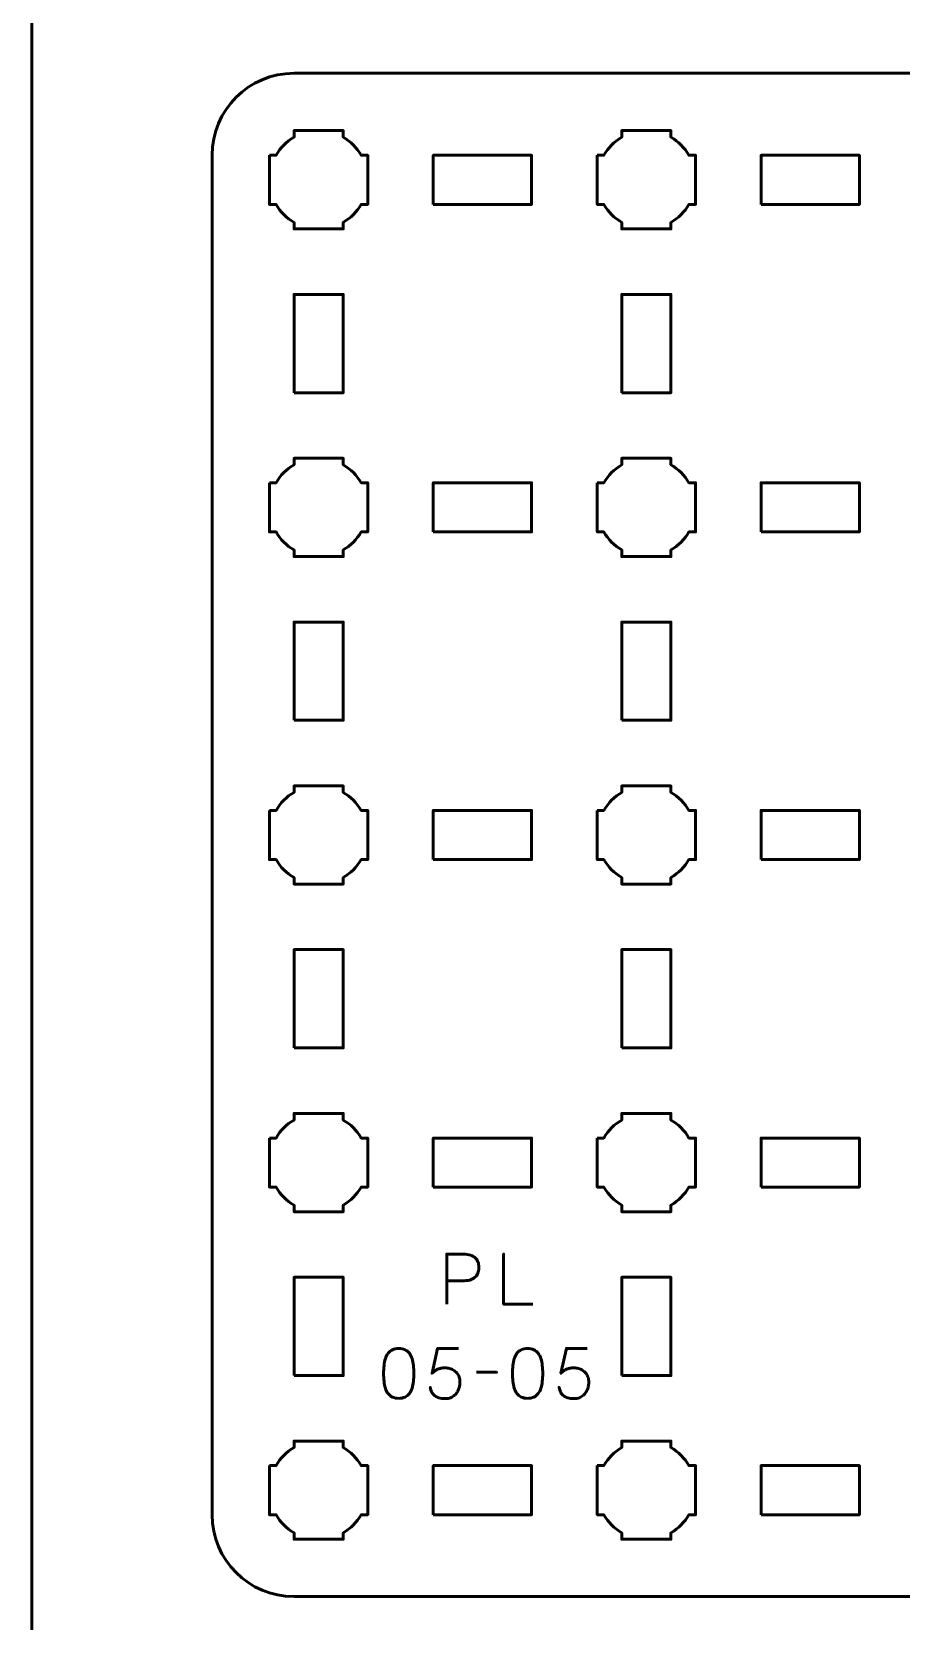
# Model space of a CAD drawing. Header units: centimetres. Extents: x -21 to 0, y -29.7 to 0.
# Drawn here: x -21 to -15.7, y -19.65 to -9.95 of the extents above; entities that cross this region are included whole.
import ezdxf

# ---------------------------------------------------------------- set-up
doc = ezdxf.new("R2010")
doc.units = ezdxf.units.CM
doc.header["$MEASUREMENT"] = 0
doc.layers.add('Layer 1', color=7, linetype='Continuous')

msp = doc.modelspace()

# ---------------------------------------------------------------- linework, layer by layer
at = {"layer": 'Layer 1', "lineweight": 53}
for points in [[(-18.55, -11), (-17.95, -11), (-17.95, -10.7), (-18.55, -10.7), (-18.55, -11)], [(-16.55, -11), (-15.95, -11), (-15.95, -10.7), (-16.55, -10.7), (-16.55, -11)], [(-19.4, -12.15), (-19.1, -12.15), (-19.1, -11.55), (-19.4, -11.55), (-19.4, -12.15)], [(-17.4, -12.15), (-17.1, -12.15), (-17.1, -11.55), (-17.4, -11.55), (-17.4, -12.15)], [(-18.55, -13), (-17.95, -13), (-17.95, -12.7), (-18.55, -12.7), (-18.55, -13)], [(-16.55, -13), (-15.95, -13), (-15.95, -12.7), (-16.55, -12.7), (-16.55, -13)], [(-19.4, -14.15), (-19.1, -14.15), (-19.1, -13.55), (-19.4, -13.55), (-19.4, -14.15)], [(-17.4, -14.15), (-17.1, -14.15), (-17.1, -13.55), (-17.4, -13.55), (-17.4, -14.15)], [(-18.55, -15), (-17.95, -15), (-17.95, -14.7), (-18.55, -14.7), (-18.55, -15)], [(-16.55, -15), (-15.95, -15), (-15.95, -14.7), (-16.55, -14.7), (-16.55, -15)], [(-19.4, -16.15), (-19.1, -16.15), (-19.1, -15.55), (-19.4, -15.55), (-19.4, -16.15)], [(-17.4, -16.15), (-17.1, -16.15), (-17.1, -15.55), (-17.4, -15.55), (-17.4, -16.15)], [(-18.55, -17), (-17.95, -17), (-17.95, -16.7), (-18.55, -16.7), (-18.55, -17)], [(-16.55, -17), (-15.95, -17), (-15.95, -16.7), (-16.55, -16.7), (-16.55, -17)], [(-19.4, -18.15), (-19.1, -18.15), (-19.1, -17.55), (-19.4, -17.55), (-19.4, -18.15)], [(-17.4, -18.15), (-17.1, -18.15), (-17.1, -17.55), (-17.4, -17.55), (-17.4, -18.15)], [(-18.55, -19), (-17.95, -19), (-17.95, -18.7), (-18.55, -18.7), (-18.55, -19)], [(-16.55, -19), (-15.95, -19), (-15.95, -18.7), (-16.55, -18.7), (-16.55, -19)]]:
    msp.add_lwpolyline(points, close=True, dxfattribs=at)
at = {"layer": 'Layer 1', "color": 1, "lineweight": 53}
msp.add_open_spline([(-21.00003, -29.19995), (-21.00003, -29.19995), (-21.00003, -5.89992), (-21.00003, -5.89992), (-21.00003, -5.89992), (-21.00003, -5.81709), (-20.93286, -5.74992), (-20.85003, -5.74992), (-20.85003, -5.74992), (-20.7672, -5.74992), (-20.70003, -5.68275), (-20.70003, -5.59992), (-20.70003, -5.59992), (-20.70003, -5.51709), (-20.7672, -5.44992), (-20.85003, -5.44992), (-20.85003, -5.44992), (-20.93286, -5.44992), (-21.00003, -5.38275), (-21.00003, -5.29992), (-21.00003, -5.29992), (-21.00003, -5.21709), (-20.93286, -5.14992), (-20.85003, -5.14992), (-20.85003, -5.14992), (-20.7672, -5.14992), (-20.70003, -5.08275), (-20.70003, -4.99992), (-20.70003, -4.99992), (-20.70003, -4.91709), (-20.7672, -4.84992), (-20.85003, -4.84992), (-20.85003, -4.84992), (-20.93286, -4.84992), (-21.00003, -4.78275), (-21.00003, -4.69992), (-21.00003, -4.69992), (-21.00003, -4.61709), (-20.93286, -4.54992), (-20.85003, -4.54992), (-20.85003, -4.54992), (-20.7672, -4.54992), (-20.70003, -4.48275), (-20.70003, -4.39992), (-20.70003, -4.39992), (-20.70003, -4.31709), (-20.7672, -4.24992), (-20.85003, -4.24992), (-20.85003, -4.24992), (-20.93286, -4.24992), (-21.00003, -4.18275), (-21.00003, -4.09992), (-21.00003, -4.09992), (-21.00003, -4.01709), (-20.93286, -3.94992), (-20.85003, -3.94992), (-20.85003, -3.94992), (-20.7672, -3.94992), (-20.70003, -3.88275), (-20.70003, -3.79992), (-20.70003, -3.79992), (-20.70003, -3.71709), (-20.7672, -3.64992), (-20.85003, -3.64992), (-20.85003, -3.64992), (-20.93286, -3.64992), (-21.00003, -3.58275), (-21.00003, -3.49992), (-21.00003, -3.49992), (-21.00003, -3.41709), (-20.93286, -3.34992), (-20.85003, -3.34992), (-20.85003, -3.34992), (-20.7672, -3.34992), (-20.70003, -3.28275), (-20.70003, -3.19992), (-20.70003, -3.19992), (-20.70003, -3.11709), (-20.7672, -3.04992), (-20.85003, -3.04992), (-20.85003, -3.04992), (-20.93286, -3.04992), (-21.00003, -2.98275), (-21.00003, -2.89992), (-21.00003, -2.89992), (-21.00003, -2.81709), (-20.93286, -2.74992), (-20.85003, -2.74992), (-20.85003, -2.74992), (-20.7672, -2.74992), (-20.70003, -2.68275), (-20.70003, -2.59992), (-20.70003, -2.59992), (-20.70003, -2.51709), (-20.7672, -2.44992), (-20.85003, -2.44992), (-20.85003, -2.44992), (-20.93286, -2.44992), (-21.00003, -2.38275), (-21.00003, -2.29992), (-21.00003, -2.29992), (-21.00003, -2.21709), (-20.93286, -2.14992), (-20.85003, -2.14992), (-20.85003, -2.14992), (-20.7672, -2.14992), (-20.70003, -2.08275), (-20.70003, -1.99992), (-20.70003, -1.99992), (-20.70003, -1.91709), (-20.7672, -1.84992), (-20.85003, -1.84992), (-20.85003, -1.84992), (-20.93286, -1.84992), (-21.00003, -1.78275), (-21.00003, -1.69992), (-21.00003, -1.69992), (-21.00003, -1.61709), (-20.93286, -1.54992), (-20.85003, -1.54992), (-20.85003, -1.54992), (-20.7672, -1.54992), (-20.70003, -1.48275), (-20.70003, -1.39992), (-20.70003, -1.39992), (-20.70003, -1.31709), (-20.7672, -1.24992), (-20.85003, -1.24992), (-20.85003, -1.24992), (-20.93286, -1.24992), (-21.00003, -1.18275), (-21.00003, -1.09992), (-21.00003, -1.09992), (-21.00003, -1.09992), (-21.00003, -0.49992), (-21.00003, -0.49992), (-21.00003, -0.49992), (-21.00003, -0.22295), (-20.77694, 0.00004), (-20.49994, 0.00004), (-20.49994, 0.00004), (-20.49994, 0.00004), (-0.50008, 0.00004), (-0.50008, 0.00004), (-0.50008, 0.00004), (-0.22294, 0.00004), (0.00002, -0.22295), (0.00002, -0.49992), (0.00002, -0.49992), (0.00002, -0.49992), (0.00002, -29.19995), (0.00002, -29.19995), (0.00002, -29.19995), (0.00002, -29.47695), (-0.22294, -29.70004), (-0.50008, -29.70004), (-0.50008, -29.70004), (-0.50008, -29.70004), (-20.49994, -29.70004), (-20.49994, -29.70004), (-20.49994, -29.70004), (-20.77694, -29.70004), (-21.00003, -29.47695), (-21.00003, -29.19995)], degree=3, knots=[0, 0, 0, 0, 0.0243902, 0.0243902, 0.0243902, 0.0243902, 0.0487805, 0.0487805, 0.0487805, 0.0487805, 0.0731707, 0.0731707, 0.0731707, 0.0731707, 0.097561, 0.097561, 0.097561, 0.097561, 0.1219512, 0.1219512, 0.1219512, 0.1219512, 0.1463415, 0.1463415, 0.1463415, 0.1463415, 0.1707317, 0.1707317, 0.1707317, 0.1707317, 0.195122, 0.195122, 0.195122, 0.195122, 0.2195122, 0.2195122, 0.2195122, 0.2195122, 0.2439024, 0.2439024, 0.2439024, 0.2439024, 0.2682927, 0.2682927, 0.2682927, 0.2682927, 0.2926829, 0.2926829, 0.2926829, 0.2926829, 0.3170732, 0.3170732, 0.3170732, 0.3170732, 0.3414634, 0.3414634, 0.3414634, 0.3414634, 0.3658537, 0.3658537, 0.3658537, 0.3658537, 0.3902439, 0.3902439, 0.3902439, 0.3902439, 0.4146341, 0.4146341, 0.4146341, 0.4146341, 0.4390244, 0.4390244, 0.4390244, 0.4390244, 0.4634146, 0.4634146, 0.4634146, 0.4634146, 0.4878049, 0.4878049, 0.4878049, 0.4878049, 0.5121951, 0.5121951, 0.5121951, 0.5121951, 0.5365854, 0.5365854, 0.5365854, 0.5365854, 0.5609756, 0.5609756, 0.5609756, 0.5609756, 0.5853659, 0.5853659, 0.5853659, 0.5853659, 0.6097561, 0.6097561, 0.6097561, 0.6097561, 0.6341463, 0.6341463, 0.6341463, 0.6341463, 0.6585366, 0.6585366, 0.6585366, 0.6585366, 0.6829268, 0.6829268, 0.6829268, 0.6829268, 0.7073171, 0.7073171, 0.7073171, 0.7073171, 0.7317073, 0.7317073, 0.7317073, 0.7317073, 0.7560976, 0.7560976, 0.7560976, 0.7560976, 0.7804878, 0.7804878, 0.7804878, 0.7804878, 0.804878, 0.804878, 0.804878, 0.804878, 0.8292683, 0.8292683, 0.8292683, 0.8292683, 0.8536585, 0.8536585, 0.8536585, 0.8536585, 0.8780488, 0.8780488, 0.8780488, 0.8780488, 0.902439, 0.902439, 0.902439, 0.902439, 0.9268293, 0.9268293, 0.9268293, 0.9268293, 0.9512195, 0.9512195, 0.9512195, 0.9512195, 0.9756098, 0.9756098, 0.9756098, 0.9756098, 1, 1, 1, 1], dxfattribs=at)
at = {"layer": 'Layer 1', "color": 3, "lineweight": 53}
msp.add_open_spline([(-19.9, -19), (-19.9, -19), (-19.9, -10.7), (-19.9, -10.7), (-19.9, -10.7), (-19.9, -10.42391), (-19.67609, -10.2), (-19.4, -10.2), (-19.4, -10.2), (-19.4, -10.2), (-11.1, -10.2), (-11.1, -10.2), (-11.1, -10.2), (-10.82391, -10.2), (-10.6, -10.42391), (-10.6, -10.7), (-10.6, -10.7), (-10.6, -10.7), (-10.6, -19), (-10.6, -19), (-10.6, -19), (-10.6, -19.27609), (-10.82391, -19.5), (-11.1, -19.5), (-11.1, -19.5), (-11.1, -19.5), (-19.4, -19.5), (-19.4, -19.5), (-19.4, -19.5), (-19.67609, -19.5), (-19.9, -19.27609), (-19.9, -19)], degree=3, knots=[0, 0, 0, 0, 0.125, 0.125, 0.125, 0.125, 0.25, 0.25, 0.25, 0.25, 0.375, 0.375, 0.375, 0.375, 0.5, 0.5, 0.5, 0.5, 0.625, 0.625, 0.625, 0.625, 0.75, 0.75, 0.75, 0.75, 0.875, 0.875, 0.875, 0.875, 1, 1, 1, 1], dxfattribs=at)
at = {"layer": 'Layer 1', "lineweight": 53}
for points in [[(-19.55, -10.7), (-19.55, -10.7), (-19.50985, -10.7), (-19.50985, -10.7), (-19.50985, -10.7), (-19.4835, -10.65447), (-19.44553, -10.6165), (-19.4, -10.59015), (-19.4, -10.59015), (-19.4, -10.59015), (-19.4, -10.55), (-19.4, -10.55), (-19.4, -10.55), (-19.4, -10.55), (-19.25, -10.55), (-19.25, -10.55), (-19.25, -10.55), (-19.25, -10.55), (-19.1, -10.55), (-19.1, -10.55), (-19.1, -10.55), (-19.1, -10.55), (-19.1, -10.59015), (-19.1, -10.59015), (-19.1, -10.59015), (-19.05447, -10.6165), (-19.0165, -10.65447), (-18.99015, -10.7), (-18.99015, -10.7), (-18.99015, -10.7), (-18.95, -10.7), (-18.95, -10.7), (-18.95, -10.7), (-18.95, -10.7), (-18.95, -10.85), (-18.95, -10.85), (-18.95, -10.85), (-18.95, -10.85), (-18.95, -11), (-18.95, -11), (-18.95, -11), (-18.95, -11), (-18.99015, -11), (-18.99015, -11), (-18.99015, -11), (-19.0165, -11.04553), (-19.05447, -11.0835), (-19.1, -11.10985), (-19.1, -11.10985), (-19.1, -11.10985), (-19.1, -11.15), (-19.1, -11.15), (-19.1, -11.15), (-19.1, -11.15), (-19.25, -11.15), (-19.25, -11.15), (-19.25, -11.15), (-19.25, -11.15), (-19.4, -11.15), (-19.4, -11.15), (-19.4, -11.15), (-19.4, -11.15), (-19.4, -11.10985), (-19.4, -11.10985), (-19.4, -11.10985), (-19.44553, -11.0835), (-19.4835, -11.04553), (-19.50985, -11), (-19.50985, -11), (-19.50985, -11), (-19.55, -11), (-19.55, -11), (-19.55, -11), (-19.55, -11), (-19.55, -10.85), (-19.55, -10.85), (-19.55, -10.85), (-19.55, -10.85), (-19.55, -10.7), (-19.55, -10.7)], [(-17.55, -10.7), (-17.55, -10.7), (-17.50985, -10.7), (-17.50985, -10.7), (-17.50985, -10.7), (-17.4835, -10.65447), (-17.44553, -10.6165), (-17.4, -10.59015), (-17.4, -10.59015), (-17.4, -10.59015), (-17.4, -10.55), (-17.4, -10.55), (-17.4, -10.55), (-17.4, -10.55), (-17.25, -10.55), (-17.25, -10.55), (-17.25, -10.55), (-17.25, -10.55), (-17.1, -10.55), (-17.1, -10.55), (-17.1, -10.55), (-17.1, -10.55), (-17.1, -10.59015), (-17.1, -10.59015), (-17.1, -10.59015), (-17.05447, -10.6165), (-17.0165, -10.65447), (-16.99015, -10.7), (-16.99015, -10.7), (-16.99015, -10.7), (-16.95, -10.7), (-16.95, -10.7), (-16.95, -10.7), (-16.95, -10.7), (-16.95, -10.85), (-16.95, -10.85), (-16.95, -10.85), (-16.95, -10.85), (-16.95, -11), (-16.95, -11), (-16.95, -11), (-16.95, -11), (-16.99015, -11), (-16.99015, -11), (-16.99015, -11), (-17.0165, -11.04553), (-17.05447, -11.0835), (-17.1, -11.10985), (-17.1, -11.10985), (-17.1, -11.10985), (-17.1, -11.15), (-17.1, -11.15), (-17.1, -11.15), (-17.1, -11.15), (-17.25, -11.15), (-17.25, -11.15), (-17.25, -11.15), (-17.25, -11.15), (-17.4, -11.15), (-17.4, -11.15), (-17.4, -11.15), (-17.4, -11.15), (-17.4, -11.10985), (-17.4, -11.10985), (-17.4, -11.10985), (-17.44553, -11.0835), (-17.4835, -11.04553), (-17.50985, -11), (-17.50985, -11), (-17.50985, -11), (-17.55, -11), (-17.55, -11), (-17.55, -11), (-17.55, -11), (-17.55, -10.85), (-17.55, -10.85), (-17.55, -10.85), (-17.55, -10.85), (-17.55, -10.7), (-17.55, -10.7)], [(-19.55, -12.7), (-19.55, -12.7), (-19.50985, -12.7), (-19.50985, -12.7), (-19.50985, -12.7), (-19.4835, -12.65447), (-19.44553, -12.6165), (-19.4, -12.59015), (-19.4, -12.59015), (-19.4, -12.59015), (-19.4, -12.55), (-19.4, -12.55), (-19.4, -12.55), (-19.4, -12.55), (-19.25, -12.55), (-19.25, -12.55), (-19.25, -12.55), (-19.25, -12.55), (-19.1, -12.55), (-19.1, -12.55), (-19.1, -12.55), (-19.1, -12.55), (-19.1, -12.59015), (-19.1, -12.59015), (-19.1, -12.59015), (-19.05447, -12.6165), (-19.0165, -12.65447), (-18.99015, -12.7), (-18.99015, -12.7), (-18.99015, -12.7), (-18.95, -12.7), (-18.95, -12.7), (-18.95, -12.7), (-18.95, -12.7), (-18.95, -12.85), (-18.95, -12.85), (-18.95, -12.85), (-18.95, -12.85), (-18.95, -13), (-18.95, -13), (-18.95, -13), (-18.95, -13), (-18.99015, -13), (-18.99015, -13), (-18.99015, -13), (-19.0165, -13.04553), (-19.05447, -13.0835), (-19.1, -13.10985), (-19.1, -13.10985), (-19.1, -13.10985), (-19.1, -13.15), (-19.1, -13.15), (-19.1, -13.15), (-19.1, -13.15), (-19.25, -13.15), (-19.25, -13.15), (-19.25, -13.15), (-19.25, -13.15), (-19.4, -13.15), (-19.4, -13.15), (-19.4, -13.15), (-19.4, -13.15), (-19.4, -13.10985), (-19.4, -13.10985), (-19.4, -13.10985), (-19.44553, -13.0835), (-19.4835, -13.04553), (-19.50985, -13), (-19.50985, -13), (-19.50985, -13), (-19.55, -13), (-19.55, -13), (-19.55, -13), (-19.55, -13), (-19.55, -12.85), (-19.55, -12.85), (-19.55, -12.85), (-19.55, -12.85), (-19.55, -12.7), (-19.55, -12.7)], [(-17.55, -12.7), (-17.55, -12.7), (-17.50985, -12.7), (-17.50985, -12.7), (-17.50985, -12.7), (-17.4835, -12.65447), (-17.44553, -12.6165), (-17.4, -12.59015), (-17.4, -12.59015), (-17.4, -12.59015), (-17.4, -12.55), (-17.4, -12.55), (-17.4, -12.55), (-17.4, -12.55), (-17.25, -12.55), (-17.25, -12.55), (-17.25, -12.55), (-17.25, -12.55), (-17.1, -12.55), (-17.1, -12.55), (-17.1, -12.55), (-17.1, -12.55), (-17.1, -12.59015), (-17.1, -12.59015), (-17.1, -12.59015), (-17.05447, -12.6165), (-17.0165, -12.65447), (-16.99015, -12.7), (-16.99015, -12.7), (-16.99015, -12.7), (-16.95, -12.7), (-16.95, -12.7), (-16.95, -12.7), (-16.95, -12.7), (-16.95, -12.85), (-16.95, -12.85), (-16.95, -12.85), (-16.95, -12.85), (-16.95, -13), (-16.95, -13), (-16.95, -13), (-16.95, -13), (-16.99015, -13), (-16.99015, -13), (-16.99015, -13), (-17.0165, -13.04553), (-17.05447, -13.0835), (-17.1, -13.10985), (-17.1, -13.10985), (-17.1, -13.10985), (-17.1, -13.15), (-17.1, -13.15), (-17.1, -13.15), (-17.1, -13.15), (-17.25, -13.15), (-17.25, -13.15), (-17.25, -13.15), (-17.25, -13.15), (-17.4, -13.15), (-17.4, -13.15), (-17.4, -13.15), (-17.4, -13.15), (-17.4, -13.10985), (-17.4, -13.10985), (-17.4, -13.10985), (-17.44553, -13.0835), (-17.4835, -13.04553), (-17.50985, -13), (-17.50985, -13), (-17.50985, -13), (-17.55, -13), (-17.55, -13), (-17.55, -13), (-17.55, -13), (-17.55, -12.85), (-17.55, -12.85), (-17.55, -12.85), (-17.55, -12.85), (-17.55, -12.7), (-17.55, -12.7)], [(-19.55, -14.7), (-19.55, -14.7), (-19.50985, -14.7), (-19.50985, -14.7), (-19.50985, -14.7), (-19.4835, -14.65447), (-19.44553, -14.6165), (-19.4, -14.59015), (-19.4, -14.59015), (-19.4, -14.59015), (-19.4, -14.55), (-19.4, -14.55), (-19.4, -14.55), (-19.4, -14.55), (-19.25, -14.55), (-19.25, -14.55), (-19.25, -14.55), (-19.25, -14.55), (-19.1, -14.55), (-19.1, -14.55), (-19.1, -14.55), (-19.1, -14.55), (-19.1, -14.59015), (-19.1, -14.59015), (-19.1, -14.59015), (-19.05447, -14.6165), (-19.0165, -14.65447), (-18.99015, -14.7), (-18.99015, -14.7), (-18.99015, -14.7), (-18.95, -14.7), (-18.95, -14.7), (-18.95, -14.7), (-18.95, -14.7), (-18.95, -14.85), (-18.95, -14.85), (-18.95, -14.85), (-18.95, -14.85), (-18.95, -15), (-18.95, -15), (-18.95, -15), (-18.95, -15), (-18.99015, -15), (-18.99015, -15), (-18.99015, -15), (-19.0165, -15.04553), (-19.05447, -15.0835), (-19.1, -15.10985), (-19.1, -15.10985), (-19.1, -15.10985), (-19.1, -15.15), (-19.1, -15.15), (-19.1, -15.15), (-19.1, -15.15), (-19.25, -15.15), (-19.25, -15.15), (-19.25, -15.15), (-19.25, -15.15), (-19.4, -15.15), (-19.4, -15.15), (-19.4, -15.15), (-19.4, -15.15), (-19.4, -15.10985), (-19.4, -15.10985), (-19.4, -15.10985), (-19.44553, -15.0835), (-19.4835, -15.04553), (-19.50985, -15), (-19.50985, -15), (-19.50985, -15), (-19.55, -15), (-19.55, -15), (-19.55, -15), (-19.55, -15), (-19.55, -14.85), (-19.55, -14.85), (-19.55, -14.85), (-19.55, -14.85), (-19.55, -14.7), (-19.55, -14.7)], [(-17.55, -14.7), (-17.55, -14.7), (-17.50985, -14.7), (-17.50985, -14.7), (-17.50985, -14.7), (-17.4835, -14.65447), (-17.44553, -14.6165), (-17.4, -14.59015), (-17.4, -14.59015), (-17.4, -14.59015), (-17.4, -14.55), (-17.4, -14.55), (-17.4, -14.55), (-17.4, -14.55), (-17.25, -14.55), (-17.25, -14.55), (-17.25, -14.55), (-17.25, -14.55), (-17.1, -14.55), (-17.1, -14.55), (-17.1, -14.55), (-17.1, -14.55), (-17.1, -14.59015), (-17.1, -14.59015), (-17.1, -14.59015), (-17.05447, -14.6165), (-17.0165, -14.65447), (-16.99015, -14.7), (-16.99015, -14.7), (-16.99015, -14.7), (-16.95, -14.7), (-16.95, -14.7), (-16.95, -14.7), (-16.95, -14.7), (-16.95, -14.85), (-16.95, -14.85), (-16.95, -14.85), (-16.95, -14.85), (-16.95, -15), (-16.95, -15), (-16.95, -15), (-16.95, -15), (-16.99015, -15), (-16.99015, -15), (-16.99015, -15), (-17.0165, -15.04553), (-17.05447, -15.0835), (-17.1, -15.10985), (-17.1, -15.10985), (-17.1, -15.10985), (-17.1, -15.15), (-17.1, -15.15), (-17.1, -15.15), (-17.1, -15.15), (-17.25, -15.15), (-17.25, -15.15), (-17.25, -15.15), (-17.25, -15.15), (-17.4, -15.15), (-17.4, -15.15), (-17.4, -15.15), (-17.4, -15.15), (-17.4, -15.10985), (-17.4, -15.10985), (-17.4, -15.10985), (-17.44553, -15.0835), (-17.4835, -15.04553), (-17.50985, -15), (-17.50985, -15), (-17.50985, -15), (-17.55, -15), (-17.55, -15), (-17.55, -15), (-17.55, -15), (-17.55, -14.85), (-17.55, -14.85), (-17.55, -14.85), (-17.55, -14.85), (-17.55, -14.7), (-17.55, -14.7)], [(-19.55, -16.7), (-19.55, -16.7), (-19.50985, -16.7), (-19.50985, -16.7), (-19.50985, -16.7), (-19.4835, -16.65447), (-19.44553, -16.6165), (-19.4, -16.59015), (-19.4, -16.59015), (-19.4, -16.59015), (-19.4, -16.55), (-19.4, -16.55), (-19.4, -16.55), (-19.4, -16.55), (-19.25, -16.55), (-19.25, -16.55), (-19.25, -16.55), (-19.25, -16.55), (-19.1, -16.55), (-19.1, -16.55), (-19.1, -16.55), (-19.1, -16.55), (-19.1, -16.59015), (-19.1, -16.59015), (-19.1, -16.59015), (-19.05447, -16.6165), (-19.0165, -16.65447), (-18.99015, -16.7), (-18.99015, -16.7), (-18.99015, -16.7), (-18.95, -16.7), (-18.95, -16.7), (-18.95, -16.7), (-18.95, -16.7), (-18.95, -16.85), (-18.95, -16.85), (-18.95, -16.85), (-18.95, -16.85), (-18.95, -17), (-18.95, -17), (-18.95, -17), (-18.95, -17), (-18.99015, -17), (-18.99015, -17), (-18.99015, -17), (-19.0165, -17.04553), (-19.05447, -17.0835), (-19.1, -17.10985), (-19.1, -17.10985), (-19.1, -17.10985), (-19.1, -17.15), (-19.1, -17.15), (-19.1, -17.15), (-19.1, -17.15), (-19.25, -17.15), (-19.25, -17.15), (-19.25, -17.15), (-19.25, -17.15), (-19.4, -17.15), (-19.4, -17.15), (-19.4, -17.15), (-19.4, -17.15), (-19.4, -17.10985), (-19.4, -17.10985), (-19.4, -17.10985), (-19.44553, -17.0835), (-19.4835, -17.04553), (-19.50985, -17), (-19.50985, -17), (-19.50985, -17), (-19.55, -17), (-19.55, -17), (-19.55, -17), (-19.55, -17), (-19.55, -16.85), (-19.55, -16.85), (-19.55, -16.85), (-19.55, -16.85), (-19.55, -16.7), (-19.55, -16.7)], [(-17.55, -16.7), (-17.55, -16.7), (-17.50985, -16.7), (-17.50985, -16.7), (-17.50985, -16.7), (-17.4835, -16.65447), (-17.44553, -16.6165), (-17.4, -16.59015), (-17.4, -16.59015), (-17.4, -16.59015), (-17.4, -16.55), (-17.4, -16.55), (-17.4, -16.55), (-17.4, -16.55), (-17.25, -16.55), (-17.25, -16.55), (-17.25, -16.55), (-17.25, -16.55), (-17.1, -16.55), (-17.1, -16.55), (-17.1, -16.55), (-17.1, -16.55), (-17.1, -16.59015), (-17.1, -16.59015), (-17.1, -16.59015), (-17.05447, -16.6165), (-17.0165, -16.65447), (-16.99015, -16.7), (-16.99015, -16.7), (-16.99015, -16.7), (-16.95, -16.7), (-16.95, -16.7), (-16.95, -16.7), (-16.95, -16.7), (-16.95, -16.85), (-16.95, -16.85), (-16.95, -16.85), (-16.95, -16.85), (-16.95, -17), (-16.95, -17), (-16.95, -17), (-16.95, -17), (-16.99015, -17), (-16.99015, -17), (-16.99015, -17), (-17.0165, -17.04553), (-17.05447, -17.0835), (-17.1, -17.10985), (-17.1, -17.10985), (-17.1, -17.10985), (-17.1, -17.15), (-17.1, -17.15), (-17.1, -17.15), (-17.1, -17.15), (-17.25, -17.15), (-17.25, -17.15), (-17.25, -17.15), (-17.25, -17.15), (-17.4, -17.15), (-17.4, -17.15), (-17.4, -17.15), (-17.4, -17.15), (-17.4, -17.10985), (-17.4, -17.10985), (-17.4, -17.10985), (-17.44553, -17.0835), (-17.4835, -17.04553), (-17.50985, -17), (-17.50985, -17), (-17.50985, -17), (-17.55, -17), (-17.55, -17), (-17.55, -17), (-17.55, -17), (-17.55, -16.85), (-17.55, -16.85), (-17.55, -16.85), (-17.55, -16.85), (-17.55, -16.7), (-17.55, -16.7)], [(-19.55, -18.7), (-19.55, -18.7), (-19.50985, -18.7), (-19.50985, -18.7), (-19.50985, -18.7), (-19.4835, -18.65447), (-19.44553, -18.6165), (-19.4, -18.59015), (-19.4, -18.59015), (-19.4, -18.59015), (-19.4, -18.55), (-19.4, -18.55), (-19.4, -18.55), (-19.4, -18.55), (-19.25, -18.55), (-19.25, -18.55), (-19.25, -18.55), (-19.25, -18.55), (-19.1, -18.55), (-19.1, -18.55), (-19.1, -18.55), (-19.1, -18.55), (-19.1, -18.59015), (-19.1, -18.59015), (-19.1, -18.59015), (-19.05447, -18.6165), (-19.0165, -18.65447), (-18.99015, -18.7), (-18.99015, -18.7), (-18.99015, -18.7), (-18.95, -18.7), (-18.95, -18.7), (-18.95, -18.7), (-18.95, -18.7), (-18.95, -18.85), (-18.95, -18.85), (-18.95, -18.85), (-18.95, -18.85), (-18.95, -19), (-18.95, -19), (-18.95, -19), (-18.95, -19), (-18.99015, -19), (-18.99015, -19), (-18.99015, -19), (-19.0165, -19.04553), (-19.05447, -19.0835), (-19.1, -19.10985), (-19.1, -19.10985), (-19.1, -19.10985), (-19.1, -19.15), (-19.1, -19.15), (-19.1, -19.15), (-19.1, -19.15), (-19.25, -19.15), (-19.25, -19.15), (-19.25, -19.15), (-19.25, -19.15), (-19.4, -19.15), (-19.4, -19.15), (-19.4, -19.15), (-19.4, -19.15), (-19.4, -19.10985), (-19.4, -19.10985), (-19.4, -19.10985), (-19.44553, -19.0835), (-19.4835, -19.04553), (-19.50985, -19), (-19.50985, -19), (-19.50985, -19), (-19.55, -19), (-19.55, -19), (-19.55, -19), (-19.55, -19), (-19.55, -18.85), (-19.55, -18.85), (-19.55, -18.85), (-19.55, -18.85), (-19.55, -18.7), (-19.55, -18.7)], [(-17.55, -18.7), (-17.55, -18.7), (-17.50985, -18.7), (-17.50985, -18.7), (-17.50985, -18.7), (-17.4835, -18.65447), (-17.44553, -18.6165), (-17.4, -18.59015), (-17.4, -18.59015), (-17.4, -18.59015), (-17.4, -18.55), (-17.4, -18.55), (-17.4, -18.55), (-17.4, -18.55), (-17.25, -18.55), (-17.25, -18.55), (-17.25, -18.55), (-17.25, -18.55), (-17.1, -18.55), (-17.1, -18.55), (-17.1, -18.55), (-17.1, -18.55), (-17.1, -18.59015), (-17.1, -18.59015), (-17.1, -18.59015), (-17.05447, -18.6165), (-17.0165, -18.65447), (-16.99015, -18.7), (-16.99015, -18.7), (-16.99015, -18.7), (-16.95, -18.7), (-16.95, -18.7), (-16.95, -18.7), (-16.95, -18.7), (-16.95, -18.85), (-16.95, -18.85), (-16.95, -18.85), (-16.95, -18.85), (-16.95, -19), (-16.95, -19), (-16.95, -19), (-16.95, -19), (-16.99015, -19), (-16.99015, -19), (-16.99015, -19), (-17.0165, -19.04553), (-17.05447, -19.0835), (-17.1, -19.10985), (-17.1, -19.10985), (-17.1, -19.10985), (-17.1, -19.15), (-17.1, -19.15), (-17.1, -19.15), (-17.1, -19.15), (-17.25, -19.15), (-17.25, -19.15), (-17.25, -19.15), (-17.25, -19.15), (-17.4, -19.15), (-17.4, -19.15), (-17.4, -19.15), (-17.4, -19.15), (-17.4, -19.10985), (-17.4, -19.10985), (-17.4, -19.10985), (-17.44553, -19.0835), (-17.4835, -19.04553), (-17.50985, -19), (-17.50985, -19), (-17.50985, -19), (-17.55, -19), (-17.55, -19), (-17.55, -19), (-17.55, -19), (-17.55, -18.85), (-17.55, -18.85), (-17.55, -18.85), (-17.55, -18.85), (-17.55, -18.7), (-17.55, -18.7)]]:
    msp.add_open_spline(points, degree=3, knots=[0, 0, 0, 0, 0.05, 0.05, 0.05, 0.05, 0.1, 0.1, 0.1, 0.1, 0.15, 0.15, 0.15, 0.15, 0.2, 0.2, 0.2, 0.2, 0.25, 0.25, 0.25, 0.25, 0.3, 0.3, 0.3, 0.3, 0.35, 0.35, 0.35, 0.35, 0.4, 0.4, 0.4, 0.4, 0.45, 0.45, 0.45, 0.45, 0.5, 0.5, 0.5, 0.5, 0.55, 0.55, 0.55, 0.55, 0.6, 0.6, 0.6, 0.6, 0.65, 0.65, 0.65, 0.65, 0.7, 0.7, 0.7, 0.7, 0.75, 0.75, 0.75, 0.75, 0.8, 0.8, 0.8, 0.8, 0.85, 0.85, 0.85, 0.85, 0.9, 0.9, 0.9, 0.9, 0.95, 0.95, 0.95, 0.95, 1, 1, 1, 1], dxfattribs=at)
at = {"layer": 'Layer 1', "color": 5, "lineweight": 53}
for points, knots in [([(-18.46762, -17.71432), (-18.46762, -17.71432), (-18.46762, -17.4091), (-18.46762, -17.4091), (-18.46762, -17.4091), (-18.46762, -17.4091), (-18.37025, -17.4091), (-18.37025, -17.4091), (-18.37025, -17.4091), (-18.35078, -17.40917), (-18.33477, -17.41136), (-18.32214, -17.41559), (-18.32214, -17.41559), (-18.30958, -17.41975), (-18.2997, -17.42554), (-18.29257, -17.43288), (-18.29257, -17.43288), (-18.28545, -17.44014), (-18.28037, -17.44847), (-18.27726, -17.45785), (-18.27726, -17.45785), (-18.27423, -17.46724), (-18.27247, -17.47704), (-18.27204, -17.48742), (-18.27204, -17.48742), (-18.27155, -17.49779), (-18.27275, -17.50795), (-18.27557, -17.51782), (-18.27557, -17.51782), (-18.27846, -17.5277), (-18.28333, -17.53666), (-18.29032, -17.54471), (-18.29032, -17.54471), (-18.29723, -17.55275), (-18.30661, -17.55917), (-18.3184, -17.5639), (-18.3184, -17.5639), (-18.33018, -17.56869), (-18.34478, -17.57109), (-18.36221, -17.57123), (-18.36221, -17.57123), (-18.36221, -17.57123), (-18.46762, -17.57123), (-18.46762, -17.57123), (-18.46762, -17.57123), (-18.46762, -17.57123), (-18.36221, -17.57123), (-18.36221, -17.57123), (-18.36221, -17.57123), (-18.34514, -17.57109), (-18.33067, -17.56869), (-18.31896, -17.5639), (-18.31896, -17.5639), (-18.30718, -17.55917), (-18.29779, -17.55275), (-18.29074, -17.54471), (-18.29074, -17.54471), (-18.28375, -17.53666), (-18.27874, -17.5277), (-18.27578, -17.51782), (-18.27578, -17.51782), (-18.27282, -17.50795), (-18.27155, -17.49779), (-18.27204, -17.48742), (-18.27204, -17.48742), (-18.27247, -17.47704), (-18.27423, -17.46724), (-18.2774, -17.45785), (-18.2774, -17.45785), (-18.28051, -17.44847), (-18.28573, -17.44014), (-18.29286, -17.43288), (-18.29286, -17.43288), (-18.30005, -17.42554), (-18.30993, -17.41975), (-18.32249, -17.41559), (-18.32249, -17.41559), (-18.33512, -17.41136), (-18.35099, -17.40917), (-18.37025, -17.4091), (-18.37025, -17.4091), (-18.37025, -17.4091), (-18.46762, -17.4091), (-18.46762, -17.4091), (-18.46762, -17.4091), (-18.46762, -17.4091), (-18.46762, -17.71432), (-18.46762, -17.71432)], [0, 0, 0, 0, 0.0454545, 0.0454545, 0.0454545, 0.0454545, 0.0909091, 0.0909091, 0.0909091, 0.0909091, 0.1363636, 0.1363636, 0.1363636, 0.1363636, 0.1818182, 0.1818182, 0.1818182, 0.1818182, 0.2272727, 0.2272727, 0.2272727, 0.2272727, 0.2727273, 0.2727273, 0.2727273, 0.2727273, 0.3181818, 0.3181818, 0.3181818, 0.3181818, 0.3636364, 0.3636364, 0.3636364, 0.3636364, 0.4090909, 0.4090909, 0.4090909, 0.4090909, 0.4545455, 0.4545455, 0.4545455, 0.4545455, 0.5, 0.5, 0.5, 0.5, 0.5454545, 0.5454545, 0.5454545, 0.5454545, 0.5909091, 0.5909091, 0.5909091, 0.5909091, 0.6363636, 0.6363636, 0.6363636, 0.6363636, 0.6818182, 0.6818182, 0.6818182, 0.6818182, 0.7272727, 0.7272727, 0.7272727, 0.7272727, 0.7727273, 0.7727273, 0.7727273, 0.7727273, 0.8181818, 0.8181818, 0.8181818, 0.8181818, 0.8636364, 0.8636364, 0.8636364, 0.8636364, 0.9090909, 0.9090909, 0.9090909, 0.9090909, 0.9545455, 0.9545455, 0.9545455, 0.9545455, 1, 1, 1, 1]), ([(-17.94312, -17.71432), (-17.94312, -17.71432), (-18.12134, -17.71432), (-18.12134, -17.71432), (-18.12134, -17.71432), (-18.12134, -17.71432), (-18.12134, -17.4091), (-18.12134, -17.4091), (-18.12134, -17.4091), (-18.12134, -17.4091), (-18.12134, -17.71432), (-18.12134, -17.71432), (-18.12134, -17.71432), (-18.12134, -17.71432), (-17.94312, -17.71432), (-17.94312, -17.71432)], [0, 0, 0, 0, 0.25, 0.25, 0.25, 0.25, 0.5, 0.5, 0.5, 0.5, 0.75, 0.75, 0.75, 0.75, 1, 1, 1, 1]), ([(-18.76099, -18.28963), (-18.74618, -18.28956), (-18.73341, -18.28695), (-18.72275, -18.28187), (-18.72275, -18.28187), (-18.71217, -18.27679), (-18.70335, -18.26952), (-18.6963, -18.26028), (-18.6963, -18.26028), (-18.68931, -18.25097), (-18.68381, -18.23996), (-18.67972, -18.22726), (-18.67972, -18.22726), (-18.67569, -18.21456), (-18.6728, -18.20066), (-18.67118, -18.18542), (-18.67118, -18.18542), (-18.66948, -18.17018), (-18.66864, -18.15416), (-18.66871, -18.13723), (-18.66871, -18.13723), (-18.66864, -18.12037), (-18.66948, -18.10435), (-18.67118, -18.08918), (-18.67118, -18.08918), (-18.6728, -18.07401), (-18.67569, -18.06004), (-18.67972, -18.04734), (-18.67972, -18.04734), (-18.68381, -18.03471), (-18.68931, -18.02371), (-18.6963, -18.01432), (-18.6963, -18.01432), (-18.70335, -18.00501), (-18.71217, -17.99774), (-18.72275, -17.99266), (-18.72275, -17.99266), (-18.73341, -17.98751), (-18.74618, -17.9849), (-18.76099, -17.98483), (-18.76099, -17.98483), (-18.77581, -17.9849), (-18.78858, -17.98751), (-18.79924, -17.99266), (-18.79924, -17.99266), (-18.80982, -17.99774), (-18.81864, -18.00501), (-18.82569, -18.01432), (-18.82569, -18.01432), (-18.83268, -18.02371), (-18.83818, -18.03471), (-18.84227, -18.04734), (-18.84227, -18.04734), (-18.8463, -18.06004), (-18.84919, -18.07401), (-18.85081, -18.08918), (-18.85081, -18.08918), (-18.8525, -18.10435), (-18.85335, -18.12037), (-18.85328, -18.13723), (-18.85328, -18.13723), (-18.85335, -18.15416), (-18.8525, -18.17018), (-18.85081, -18.18542), (-18.85081, -18.18542), (-18.84919, -18.20066), (-18.8463, -18.21456), (-18.84227, -18.22726), (-18.84227, -18.22726), (-18.83818, -18.23996), (-18.83268, -18.25097), (-18.82569, -18.26028), (-18.82569, -18.26028), (-18.81864, -18.26952), (-18.80982, -18.27679), (-18.79924, -18.28187), (-18.79924, -18.28187), (-18.78858, -18.28695), (-18.77581, -18.28956), (-18.76099, -18.28963)], [0, 0, 0, 0, 0.05, 0.05, 0.05, 0.05, 0.1, 0.1, 0.1, 0.1, 0.15, 0.15, 0.15, 0.15, 0.2, 0.2, 0.2, 0.2, 0.25, 0.25, 0.25, 0.25, 0.3, 0.3, 0.3, 0.3, 0.35, 0.35, 0.35, 0.35, 0.4, 0.4, 0.4, 0.4, 0.45, 0.45, 0.45, 0.45, 0.5, 0.5, 0.5, 0.5, 0.55, 0.55, 0.55, 0.55, 0.6, 0.6, 0.6, 0.6, 0.65, 0.65, 0.65, 0.65, 0.7, 0.7, 0.7, 0.7, 0.75, 0.75, 0.75, 0.75, 0.8, 0.8, 0.8, 0.8, 0.85, 0.85, 0.85, 0.85, 0.9, 0.9, 0.9, 0.9, 0.95, 0.95, 0.95, 0.95, 1, 1, 1, 1]), ([(-18.76099, -18.28963), (-18.74618, -18.28956), (-18.73341, -18.28695), (-18.72275, -18.28187), (-18.72275, -18.28187), (-18.71217, -18.27679), (-18.70335, -18.26952), (-18.6963, -18.26028), (-18.6963, -18.26028), (-18.68931, -18.25097), (-18.68381, -18.23996), (-18.67972, -18.22726), (-18.67972, -18.22726), (-18.67569, -18.21456), (-18.6728, -18.20066), (-18.67118, -18.18542), (-18.67118, -18.18542), (-18.66948, -18.17018), (-18.66864, -18.15416), (-18.66871, -18.13723), (-18.66871, -18.13723), (-18.66864, -18.12037), (-18.66948, -18.10435), (-18.67118, -18.08918), (-18.67118, -18.08918), (-18.6728, -18.07401), (-18.67569, -18.06004), (-18.67972, -18.04734), (-18.67972, -18.04734), (-18.68381, -18.03471), (-18.68931, -18.02371), (-18.6963, -18.01432), (-18.6963, -18.01432), (-18.70335, -18.00501), (-18.71217, -17.99774), (-18.72275, -17.99266), (-18.72275, -17.99266), (-18.73341, -17.98751), (-18.74618, -17.9849), (-18.76099, -17.98483), (-18.76099, -17.98483), (-18.77581, -17.9849), (-18.78858, -17.98751), (-18.79924, -17.99266), (-18.79924, -17.99266), (-18.80982, -17.99774), (-18.81864, -18.00501), (-18.82569, -18.01432), (-18.82569, -18.01432), (-18.83268, -18.02371), (-18.83818, -18.03471), (-18.84227, -18.04734), (-18.84227, -18.04734), (-18.8463, -18.06004), (-18.84919, -18.07401), (-18.85081, -18.08918), (-18.85081, -18.08918), (-18.8525, -18.10435), (-18.85335, -18.12037), (-18.85328, -18.13723), (-18.85328, -18.13723), (-18.85335, -18.15416), (-18.8525, -18.17018), (-18.85081, -18.18542), (-18.85081, -18.18542), (-18.84919, -18.20066), (-18.8463, -18.21456), (-18.84227, -18.22726), (-18.84227, -18.22726), (-18.83818, -18.23996), (-18.83268, -18.25097), (-18.82569, -18.26028), (-18.82569, -18.26028), (-18.81864, -18.26952), (-18.80982, -18.27679), (-18.79924, -18.28187), (-18.79924, -18.28187), (-18.78858, -18.28695), (-18.77581, -18.28956), (-18.76099, -18.28963)], [0, 0, 0, 0, 0.05, 0.05, 0.05, 0.05, 0.1, 0.1, 0.1, 0.1, 0.15, 0.15, 0.15, 0.15, 0.2, 0.2, 0.2, 0.2, 0.25, 0.25, 0.25, 0.25, 0.3, 0.3, 0.3, 0.3, 0.35, 0.35, 0.35, 0.35, 0.4, 0.4, 0.4, 0.4, 0.45, 0.45, 0.45, 0.45, 0.5, 0.5, 0.5, 0.5, 0.55, 0.55, 0.55, 0.55, 0.6, 0.6, 0.6, 0.6, 0.65, 0.65, 0.65, 0.65, 0.7, 0.7, 0.7, 0.7, 0.75, 0.75, 0.75, 0.75, 0.8, 0.8, 0.8, 0.8, 0.85, 0.85, 0.85, 0.85, 0.9, 0.9, 0.9, 0.9, 0.95, 0.95, 0.95, 0.95, 1, 1, 1, 1]), ([(-18.39693, -17.98441), (-18.39693, -17.98441), (-18.52393, -17.98441), (-18.52393, -17.98441), (-18.52393, -17.98441), (-18.52393, -17.98441), (-18.5578, -18.13596), (-18.5578, -18.13596), (-18.5578, -18.13596), (-18.55187, -18.13088), (-18.54623, -18.1263), (-18.54079, -18.12227), (-18.54079, -18.12227), (-18.53543, -18.11825), (-18.52979, -18.11487), (-18.52379, -18.11204), (-18.52379, -18.11204), (-18.51786, -18.10922), (-18.51109, -18.1071), (-18.50347, -18.10562), (-18.50347, -18.10562), (-18.49592, -18.10414), (-18.48689, -18.10336), (-18.47652, -18.10336), (-18.47652, -18.10336), (-18.46805, -18.10336), (-18.45958, -18.10449), (-18.45112, -18.10682), (-18.45112, -18.10682), (-18.44265, -18.10908), (-18.43461, -18.11254), (-18.42699, -18.11712), (-18.42699, -18.11712), (-18.4193, -18.12178), (-18.41252, -18.12757), (-18.4066, -18.13455), (-18.4066, -18.13455), (-18.4006, -18.14154), (-18.39587, -18.14972), (-18.39249, -18.1591), (-18.39249, -18.1591), (-18.38903, -18.16849), (-18.38727, -18.17914), (-18.3872, -18.19099), (-18.3872, -18.19099), (-18.38712, -18.19537), (-18.38762, -18.20087), (-18.38861, -18.20736), (-18.38861, -18.20736), (-18.38952, -18.21385), (-18.39122, -18.22091), (-18.39362, -18.22839), (-18.39362, -18.22839), (-18.39601, -18.23587), (-18.3994, -18.24328), (-18.4037, -18.25061), (-18.4037, -18.25061), (-18.40801, -18.25795), (-18.41351, -18.26465), (-18.42014, -18.27072), (-18.42014, -18.27072), (-18.42678, -18.27679), (-18.43482, -18.28166), (-18.4442, -18.28533), (-18.4442, -18.28533), (-18.45366, -18.28892), (-18.46474, -18.29083), (-18.47736, -18.2909), (-18.47736, -18.2909), (-18.49246, -18.29083), (-18.50516, -18.28921), (-18.51546, -18.28617), (-18.51546, -18.28617), (-18.52577, -18.28307), (-18.53416, -18.27905), (-18.54065, -18.27397), (-18.54065, -18.27397), (-18.54721, -18.26889), (-18.55229, -18.26331), (-18.55596, -18.25725), (-18.55596, -18.25725), (-18.55963, -18.25118), (-18.56238, -18.24511), (-18.56422, -18.23904), (-18.56422, -18.23904), (-18.56605, -18.23297), (-18.56746, -18.2274), (-18.56838, -18.22232), (-18.56838, -18.22232), (-18.56746, -18.2274), (-18.56605, -18.23297), (-18.56422, -18.23904), (-18.56422, -18.23904), (-18.56238, -18.24511), (-18.55963, -18.25118), (-18.55596, -18.25725), (-18.55596, -18.25725), (-18.55229, -18.26331), (-18.54721, -18.26889), (-18.54065, -18.27397), (-18.54065, -18.27397), (-18.53416, -18.27905), (-18.52577, -18.28307), (-18.51546, -18.28617), (-18.51546, -18.28617), (-18.50516, -18.28921), (-18.49246, -18.29083), (-18.47736, -18.2909), (-18.47736, -18.2909), (-18.46474, -18.29083), (-18.45366, -18.28892), (-18.4442, -18.28533), (-18.4442, -18.28533), (-18.43482, -18.28166), (-18.42678, -18.27679), (-18.42014, -18.27072), (-18.42014, -18.27072), (-18.41351, -18.26465), (-18.40801, -18.25795), (-18.4037, -18.25061), (-18.4037, -18.25061), (-18.3994, -18.24328), (-18.39601, -18.23587), (-18.39362, -18.22839), (-18.39362, -18.22839), (-18.39122, -18.22091), (-18.38952, -18.21385), (-18.38861, -18.20736), (-18.38861, -18.20736), (-18.38762, -18.20087), (-18.38712, -18.19537), (-18.3872, -18.19099), (-18.3872, -18.19099), (-18.38727, -18.17914), (-18.38903, -18.16849), (-18.39249, -18.1591), (-18.39249, -18.1591), (-18.39587, -18.14972), (-18.4006, -18.14154), (-18.4066, -18.13455), (-18.4066, -18.13455), (-18.41252, -18.12757), (-18.4193, -18.12178), (-18.42699, -18.11712), (-18.42699, -18.11712), (-18.43461, -18.11254), (-18.44265, -18.10908), (-18.45112, -18.10682), (-18.45112, -18.10682), (-18.45958, -18.10449), (-18.46805, -18.10336), (-18.47652, -18.10336), (-18.47652, -18.10336), (-18.48689, -18.10336), (-18.49592, -18.10414), (-18.50347, -18.10562), (-18.50347, -18.10562), (-18.51109, -18.1071), (-18.51786, -18.10922), (-18.52379, -18.11204), (-18.52379, -18.11204), (-18.52979, -18.11487), (-18.53543, -18.11825), (-18.54079, -18.12227), (-18.54079, -18.12227), (-18.54623, -18.1263), (-18.55187, -18.13088), (-18.5578, -18.13596), (-18.5578, -18.13596), (-18.5578, -18.13596), (-18.52393, -17.98441), (-18.52393, -17.98441), (-18.52393, -17.98441), (-18.52393, -17.98441), (-18.39693, -17.98441), (-18.39693, -17.98441)], [0, 0, 0, 0, 0.0227273, 0.0227273, 0.0227273, 0.0227273, 0.0454545, 0.0454545, 0.0454545, 0.0454545, 0.0681818, 0.0681818, 0.0681818, 0.0681818, 0.0909091, 0.0909091, 0.0909091, 0.0909091, 0.1136364, 0.1136364, 0.1136364, 0.1136364, 0.1363636, 0.1363636, 0.1363636, 0.1363636, 0.1590909, 0.1590909, 0.1590909, 0.1590909, 0.1818182, 0.1818182, 0.1818182, 0.1818182, 0.2045455, 0.2045455, 0.2045455, 0.2045455, 0.2272727, 0.2272727, 0.2272727, 0.2272727, 0.25, 0.25, 0.25, 0.25, 0.2727273, 0.2727273, 0.2727273, 0.2727273, 0.2954545, 0.2954545, 0.2954545, 0.2954545, 0.3181818, 0.3181818, 0.3181818, 0.3181818, 0.3409091, 0.3409091, 0.3409091, 0.3409091, 0.3636364, 0.3636364, 0.3636364, 0.3636364, 0.3863636, 0.3863636, 0.3863636, 0.3863636, 0.4090909, 0.4090909, 0.4090909, 0.4090909, 0.4318182, 0.4318182, 0.4318182, 0.4318182, 0.4545455, 0.4545455, 0.4545455, 0.4545455, 0.4772727, 0.4772727, 0.4772727, 0.4772727, 0.5, 0.5, 0.5, 0.5, 0.5227273, 0.5227273, 0.5227273, 0.5227273, 0.5454545, 0.5454545, 0.5454545, 0.5454545, 0.5681818, 0.5681818, 0.5681818, 0.5681818, 0.5909091, 0.5909091, 0.5909091, 0.5909091, 0.6136364, 0.6136364, 0.6136364, 0.6136364, 0.6363636, 0.6363636, 0.6363636, 0.6363636, 0.6590909, 0.6590909, 0.6590909, 0.6590909, 0.6818182, 0.6818182, 0.6818182, 0.6818182, 0.7045455, 0.7045455, 0.7045455, 0.7045455, 0.7272727, 0.7272727, 0.7272727, 0.7272727, 0.75, 0.75, 0.75, 0.75, 0.7727273, 0.7727273, 0.7727273, 0.7727273, 0.7954545, 0.7954545, 0.7954545, 0.7954545, 0.8181818, 0.8181818, 0.8181818, 0.8181818, 0.8409091, 0.8409091, 0.8409091, 0.8409091, 0.8636364, 0.8636364, 0.8636364, 0.8636364, 0.8863636, 0.8863636, 0.8863636, 0.8863636, 0.9090909, 0.9090909, 0.9090909, 0.9090909, 0.9318182, 0.9318182, 0.9318182, 0.9318182, 0.9545455, 0.9545455, 0.9545455, 0.9545455, 0.9772727, 0.9772727, 0.9772727, 0.9772727, 1, 1, 1, 1]), ([(-17.97487, -18.28963), (-17.96006, -18.28956), (-17.94729, -18.28695), (-17.93663, -18.28187), (-17.93663, -18.28187), (-17.92605, -18.27679), (-17.91723, -18.26952), (-17.91018, -18.26028), (-17.91018, -18.26028), (-17.90319, -18.25097), (-17.89769, -18.23996), (-17.8936, -18.22726), (-17.8936, -18.22726), (-17.88957, -18.21456), (-17.88668, -18.20066), (-17.88506, -18.18542), (-17.88506, -18.18542), (-17.88336, -18.17018), (-17.88252, -18.15416), (-17.88259, -18.13723), (-17.88259, -18.13723), (-17.88252, -18.12037), (-17.88336, -18.10435), (-17.88506, -18.08918), (-17.88506, -18.08918), (-17.88668, -18.07401), (-17.88957, -18.06004), (-17.8936, -18.04734), (-17.8936, -18.04734), (-17.89769, -18.03471), (-17.90319, -18.02371), (-17.91018, -18.01432), (-17.91018, -18.01432), (-17.91723, -18.00501), (-17.92605, -17.99774), (-17.93663, -17.99266), (-17.93663, -17.99266), (-17.94729, -17.98751), (-17.96006, -17.9849), (-17.97487, -17.98483), (-17.97487, -17.98483), (-17.98969, -17.9849), (-18.00246, -17.98751), (-18.01312, -17.99266), (-18.01312, -17.99266), (-18.0237, -17.99774), (-18.03252, -18.00501), (-18.03957, -18.01432), (-18.03957, -18.01432), (-18.04656, -18.02371), (-18.05206, -18.03471), (-18.05615, -18.04734), (-18.05615, -18.04734), (-18.06018, -18.06004), (-18.06307, -18.07401), (-18.06469, -18.08918), (-18.06469, -18.08918), (-18.06638, -18.10435), (-18.06723, -18.12037), (-18.06716, -18.13723), (-18.06716, -18.13723), (-18.06723, -18.15416), (-18.06638, -18.17018), (-18.06469, -18.18542), (-18.06469, -18.18542), (-18.06307, -18.20066), (-18.06018, -18.21456), (-18.05615, -18.22726), (-18.05615, -18.22726), (-18.05206, -18.23996), (-18.04656, -18.25097), (-18.03957, -18.26028), (-18.03957, -18.26028), (-18.03252, -18.26952), (-18.0237, -18.27679), (-18.01312, -18.28187), (-18.01312, -18.28187), (-18.00246, -18.28695), (-17.98969, -18.28956), (-17.97487, -18.28963)], [0, 0, 0, 0, 0.05, 0.05, 0.05, 0.05, 0.1, 0.1, 0.1, 0.1, 0.15, 0.15, 0.15, 0.15, 0.2, 0.2, 0.2, 0.2, 0.25, 0.25, 0.25, 0.25, 0.3, 0.3, 0.3, 0.3, 0.35, 0.35, 0.35, 0.35, 0.4, 0.4, 0.4, 0.4, 0.45, 0.45, 0.45, 0.45, 0.5, 0.5, 0.5, 0.5, 0.55, 0.55, 0.55, 0.55, 0.6, 0.6, 0.6, 0.6, 0.65, 0.65, 0.65, 0.65, 0.7, 0.7, 0.7, 0.7, 0.75, 0.75, 0.75, 0.75, 0.8, 0.8, 0.8, 0.8, 0.85, 0.85, 0.85, 0.85, 0.9, 0.9, 0.9, 0.9, 0.95, 0.95, 0.95, 0.95, 1, 1, 1, 1]), ([(-17.97487, -18.28963), (-17.96006, -18.28956), (-17.94729, -18.28695), (-17.93663, -18.28187), (-17.93663, -18.28187), (-17.92605, -18.27679), (-17.91723, -18.26952), (-17.91018, -18.26028), (-17.91018, -18.26028), (-17.90319, -18.25097), (-17.89769, -18.23996), (-17.8936, -18.22726), (-17.8936, -18.22726), (-17.88957, -18.21456), (-17.88668, -18.20066), (-17.88506, -18.18542), (-17.88506, -18.18542), (-17.88336, -18.17018), (-17.88252, -18.15416), (-17.88259, -18.13723), (-17.88259, -18.13723), (-17.88252, -18.12037), (-17.88336, -18.10435), (-17.88506, -18.08918), (-17.88506, -18.08918), (-17.88668, -18.07401), (-17.88957, -18.06004), (-17.8936, -18.04734), (-17.8936, -18.04734), (-17.89769, -18.03471), (-17.90319, -18.02371), (-17.91018, -18.01432), (-17.91018, -18.01432), (-17.91723, -18.00501), (-17.92605, -17.99774), (-17.93663, -17.99266), (-17.93663, -17.99266), (-17.94729, -17.98751), (-17.96006, -17.9849), (-17.97487, -17.98483), (-17.97487, -17.98483), (-17.98969, -17.9849), (-18.00246, -17.98751), (-18.01312, -17.99266), (-18.01312, -17.99266), (-18.0237, -17.99774), (-18.03252, -18.00501), (-18.03957, -18.01432), (-18.03957, -18.01432), (-18.04656, -18.02371), (-18.05206, -18.03471), (-18.05615, -18.04734), (-18.05615, -18.04734), (-18.06018, -18.06004), (-18.06307, -18.07401), (-18.06469, -18.08918), (-18.06469, -18.08918), (-18.06638, -18.10435), (-18.06723, -18.12037), (-18.06716, -18.13723), (-18.06716, -18.13723), (-18.06723, -18.15416), (-18.06638, -18.17018), (-18.06469, -18.18542), (-18.06469, -18.18542), (-18.06307, -18.20066), (-18.06018, -18.21456), (-18.05615, -18.22726), (-18.05615, -18.22726), (-18.05206, -18.23996), (-18.04656, -18.25097), (-18.03957, -18.26028), (-18.03957, -18.26028), (-18.03252, -18.26952), (-18.0237, -18.27679), (-18.01312, -18.28187), (-18.01312, -18.28187), (-18.00246, -18.28695), (-17.98969, -18.28956), (-17.97487, -18.28963)], [0, 0, 0, 0, 0.05, 0.05, 0.05, 0.05, 0.1, 0.1, 0.1, 0.1, 0.15, 0.15, 0.15, 0.15, 0.2, 0.2, 0.2, 0.2, 0.25, 0.25, 0.25, 0.25, 0.3, 0.3, 0.3, 0.3, 0.35, 0.35, 0.35, 0.35, 0.4, 0.4, 0.4, 0.4, 0.45, 0.45, 0.45, 0.45, 0.5, 0.5, 0.5, 0.5, 0.55, 0.55, 0.55, 0.55, 0.6, 0.6, 0.6, 0.6, 0.65, 0.65, 0.65, 0.65, 0.7, 0.7, 0.7, 0.7, 0.75, 0.75, 0.75, 0.75, 0.8, 0.8, 0.8, 0.8, 0.85, 0.85, 0.85, 0.85, 0.9, 0.9, 0.9, 0.9, 0.95, 0.95, 0.95, 0.95, 1, 1, 1, 1]), ([(-17.61081, -17.98441), (-17.61081, -17.98441), (-17.73781, -17.98441), (-17.73781, -17.98441), (-17.73781, -17.98441), (-17.73781, -17.98441), (-17.77168, -18.13596), (-17.77168, -18.13596), (-17.77168, -18.13596), (-17.76575, -18.13088), (-17.76011, -18.1263), (-17.75467, -18.12227), (-17.75467, -18.12227), (-17.74931, -18.11825), (-17.74367, -18.11487), (-17.73767, -18.11204), (-17.73767, -18.11204), (-17.73174, -18.10922), (-17.72497, -18.1071), (-17.71735, -18.10562), (-17.71735, -18.10562), (-17.7098, -18.10414), (-17.70077, -18.10336), (-17.6904, -18.10336), (-17.6904, -18.10336), (-17.68193, -18.10336), (-17.67346, -18.10449), (-17.665, -18.10682), (-17.665, -18.10682), (-17.65653, -18.10908), (-17.64849, -18.11254), (-17.64087, -18.11712), (-17.64087, -18.11712), (-17.63318, -18.12178), (-17.6264, -18.12757), (-17.62048, -18.13455), (-17.62048, -18.13455), (-17.61448, -18.14154), (-17.60975, -18.14972), (-17.60637, -18.1591), (-17.60637, -18.1591), (-17.60291, -18.16849), (-17.60115, -18.17914), (-17.60108, -18.19099), (-17.60108, -18.19099), (-17.601, -18.19537), (-17.6015, -18.20087), (-17.60249, -18.20736), (-17.60249, -18.20736), (-17.6034, -18.21385), (-17.6051, -18.22091), (-17.6075, -18.22839), (-17.6075, -18.22839), (-17.60989, -18.23587), (-17.61328, -18.24328), (-17.61758, -18.25061), (-17.61758, -18.25061), (-17.62189, -18.25795), (-17.62739, -18.26465), (-17.63402, -18.27072), (-17.63402, -18.27072), (-17.64066, -18.27679), (-17.6487, -18.28166), (-17.65808, -18.28533), (-17.65808, -18.28533), (-17.66754, -18.28892), (-17.67862, -18.29083), (-17.69124, -18.2909), (-17.69124, -18.2909), (-17.70634, -18.29083), (-17.71904, -18.28921), (-17.72934, -18.28617), (-17.72934, -18.28617), (-17.73965, -18.28307), (-17.74804, -18.27905), (-17.75453, -18.27397), (-17.75453, -18.27397), (-17.76109, -18.26889), (-17.76617, -18.26331), (-17.76984, -18.25725), (-17.76984, -18.25725), (-17.77351, -18.25118), (-17.77626, -18.24511), (-17.7781, -18.23904), (-17.7781, -18.23904), (-17.77993, -18.23297), (-17.78134, -18.2274), (-17.78226, -18.22232), (-17.78226, -18.22232), (-17.78134, -18.2274), (-17.77993, -18.23297), (-17.7781, -18.23904), (-17.7781, -18.23904), (-17.77626, -18.24511), (-17.77351, -18.25118), (-17.76984, -18.25725), (-17.76984, -18.25725), (-17.76617, -18.26331), (-17.76109, -18.26889), (-17.75453, -18.27397), (-17.75453, -18.27397), (-17.74804, -18.27905), (-17.73965, -18.28307), (-17.72934, -18.28617), (-17.72934, -18.28617), (-17.71904, -18.28921), (-17.70634, -18.29083), (-17.69124, -18.2909), (-17.69124, -18.2909), (-17.67862, -18.29083), (-17.66754, -18.28892), (-17.65808, -18.28533), (-17.65808, -18.28533), (-17.6487, -18.28166), (-17.64066, -18.27679), (-17.63402, -18.27072), (-17.63402, -18.27072), (-17.62739, -18.26465), (-17.62189, -18.25795), (-17.61758, -18.25061), (-17.61758, -18.25061), (-17.61328, -18.24328), (-17.60989, -18.23587), (-17.6075, -18.22839), (-17.6075, -18.22839), (-17.6051, -18.22091), (-17.6034, -18.21385), (-17.60249, -18.20736), (-17.60249, -18.20736), (-17.6015, -18.20087), (-17.601, -18.19537), (-17.60108, -18.19099), (-17.60108, -18.19099), (-17.60115, -18.17914), (-17.60291, -18.16849), (-17.60637, -18.1591), (-17.60637, -18.1591), (-17.60975, -18.14972), (-17.61448, -18.14154), (-17.62048, -18.13455), (-17.62048, -18.13455), (-17.6264, -18.12757), (-17.63318, -18.12178), (-17.64087, -18.11712), (-17.64087, -18.11712), (-17.64849, -18.11254), (-17.65653, -18.10908), (-17.665, -18.10682), (-17.665, -18.10682), (-17.67346, -18.10449), (-17.68193, -18.10336), (-17.6904, -18.10336), (-17.6904, -18.10336), (-17.70077, -18.10336), (-17.7098, -18.10414), (-17.71735, -18.10562), (-17.71735, -18.10562), (-17.72497, -18.1071), (-17.73174, -18.10922), (-17.73767, -18.11204), (-17.73767, -18.11204), (-17.74367, -18.11487), (-17.74931, -18.11825), (-17.75467, -18.12227), (-17.75467, -18.12227), (-17.76011, -18.1263), (-17.76575, -18.13088), (-17.77168, -18.13596), (-17.77168, -18.13596), (-17.77168, -18.13596), (-17.73781, -17.98441), (-17.73781, -17.98441), (-17.73781, -17.98441), (-17.73781, -17.98441), (-17.61081, -17.98441), (-17.61081, -17.98441)], [0, 0, 0, 0, 0.0227273, 0.0227273, 0.0227273, 0.0227273, 0.0454545, 0.0454545, 0.0454545, 0.0454545, 0.0681818, 0.0681818, 0.0681818, 0.0681818, 0.0909091, 0.0909091, 0.0909091, 0.0909091, 0.1136364, 0.1136364, 0.1136364, 0.1136364, 0.1363636, 0.1363636, 0.1363636, 0.1363636, 0.1590909, 0.1590909, 0.1590909, 0.1590909, 0.1818182, 0.1818182, 0.1818182, 0.1818182, 0.2045455, 0.2045455, 0.2045455, 0.2045455, 0.2272727, 0.2272727, 0.2272727, 0.2272727, 0.25, 0.25, 0.25, 0.25, 0.2727273, 0.2727273, 0.2727273, 0.2727273, 0.2954545, 0.2954545, 0.2954545, 0.2954545, 0.3181818, 0.3181818, 0.3181818, 0.3181818, 0.3409091, 0.3409091, 0.3409091, 0.3409091, 0.3636364, 0.3636364, 0.3636364, 0.3636364, 0.3863636, 0.3863636, 0.3863636, 0.3863636, 0.4090909, 0.4090909, 0.4090909, 0.4090909, 0.4318182, 0.4318182, 0.4318182, 0.4318182, 0.4545455, 0.4545455, 0.4545455, 0.4545455, 0.4772727, 0.4772727, 0.4772727, 0.4772727, 0.5, 0.5, 0.5, 0.5, 0.5227273, 0.5227273, 0.5227273, 0.5227273, 0.5454545, 0.5454545, 0.5454545, 0.5454545, 0.5681818, 0.5681818, 0.5681818, 0.5681818, 0.5909091, 0.5909091, 0.5909091, 0.5909091, 0.6136364, 0.6136364, 0.6136364, 0.6136364, 0.6363636, 0.6363636, 0.6363636, 0.6363636, 0.6590909, 0.6590909, 0.6590909, 0.6590909, 0.6818182, 0.6818182, 0.6818182, 0.6818182, 0.7045455, 0.7045455, 0.7045455, 0.7045455, 0.7272727, 0.7272727, 0.7272727, 0.7272727, 0.75, 0.75, 0.75, 0.75, 0.7727273, 0.7727273, 0.7727273, 0.7727273, 0.7954545, 0.7954545, 0.7954545, 0.7954545, 0.8181818, 0.8181818, 0.8181818, 0.8181818, 0.8409091, 0.8409091, 0.8409091, 0.8409091, 0.8636364, 0.8636364, 0.8636364, 0.8636364, 0.8863636, 0.8863636, 0.8863636, 0.8863636, 0.9090909, 0.9090909, 0.9090909, 0.9090909, 0.9318182, 0.9318182, 0.9318182, 0.9318182, 0.9545455, 0.9545455, 0.9545455, 0.9545455, 0.9772727, 0.9772727, 0.9772727, 0.9772727, 1, 1, 1, 1]), ([(-18.28729, -18.13003), (-18.28729, -18.13003), (-18.1641, -18.13003), (-18.1641, -18.13003), (-18.1641, -18.13003), (-18.1641, -18.13003), (-18.28729, -18.13003), (-18.28729, -18.13003)], [0, 0, 0, 0, 0.5, 0.5, 0.5, 0.5, 1, 1, 1, 1])]:
    msp.add_open_spline(points, degree=3, knots=knots, dxfattribs=at)

doc.saveas('drawing.dxf')
